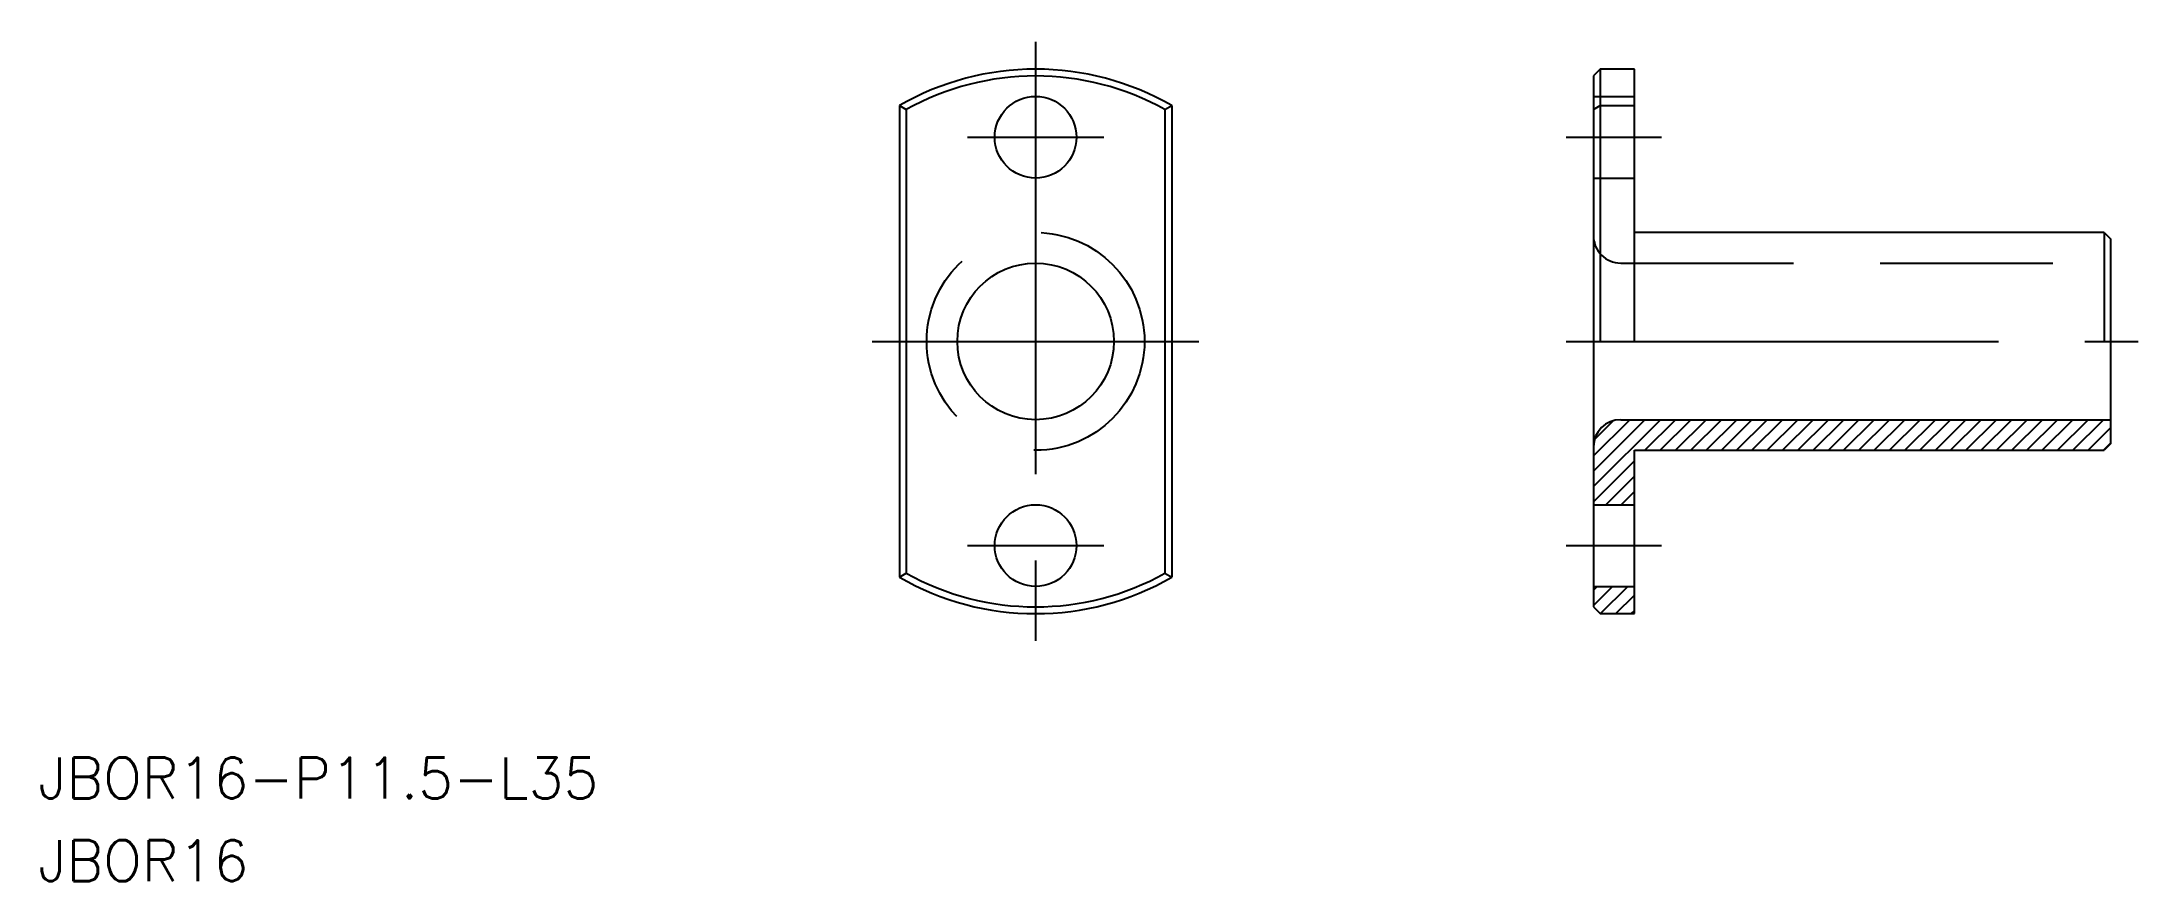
# Model space of a CAD drawing. Extents: x -73 to 81, y -40 to 22.
import ezdxf

# ---------------------------------------------------------------- set-up
doc = ezdxf.new("R2010")
doc.units = 0
doc.linetypes.add('CENTER', pattern=[50.8, 31.75, -6.35, 6.35, -6.35])
doc.linetypes.add('DASHED', pattern=[19.05, 12.7, -6.35])
doc.layers.get('0').update_dxf_attribs({"linetype": 'CONTINUOUS'})
doc.layers.add('CENTER', color=1, linetype='CENTER')
doc.styles.get("Standard").update_dxf_attribs({"font": 'txt.shx', "height": 3, "bigfont": 'bigfont.shx'})

msp = doc.modelspace()

# ---------------------------------------------------------------- linework, layer by layer
at = {"color": 7, "linetype": 'CONTINUOUS'}
for p, q in [((41.48, 20), (40.98, 19.5)), ((40.98, 19.5), (40.98, -19.5)), ((41.48, 20), (41.48, 0)), ((43.98, 20), (41.48, 20)), ((43.98, 0), (43.98, 20)), ((-10, 17.32), (-10, -17.32)), ((-10, 17.32), (-9.5, 17.03)), ((-9.5, 17.03), (-9.5, -17.03)), ((9.5, 17.03), (10, 17.32)), ((9.5, 17.03), (9.5, -17.03)), ((10, 17.32), (10, -17.32)), ((40.98, 17.03), (41.48, 17.32)), ((41.48, 17.32), (43.98, 17.32)), ((78.48, 8), (43.98, 8)), ((78.48, 8), (78.48, 0)), ((78.48, 8), (78.98, 7.5)), ((78.98, -7.5), (78.98, 7.5)), ((42.98, -5.75), (78.98, -5.75)), ((78.98, -7.5), (78.48, -8)), ((43.98, -8), (78.48, -8)), ((43.98, -20), (43.98, -8)), ((40.98, -12), (43.98, -12)), ((-10, -17.32), (-9.5, -17.03)), ((9.5, -17.03), (10, -17.32)), ((40.98, -18), (43.98, -18)), ((40.98, -19.5), (41.48, -20)), ((41.48, -20), (43.98, -20))]:
    msp.add_line(p, q, dxfattribs=at)
at = {"color": 3, "linetype": 'DASHED'}
for p, q in [((40.98, 18), (43.98, 18)), ((40.98, 12), (43.98, 12)), ((42.98, 5.75), (78.98, 5.75))]:
    msp.add_line(p, q, dxfattribs=at)
at = {"color": 3, "linetype": 'CONTINUOUS'}
for p, q in [((40.98, -8.41), (43.64, -5.75)), ((40.98, -9.53), (44.76, -5.75)), ((40.98, -10.66), (45.89, -5.75)), ((41.05, -7.21), (42.45, -5.82)), ((44.76, -8), (47.01, -5.75)), ((45.88, -8), (48.13, -5.75)), ((47, -8), (49.25, -5.75)), ((48.13, -8), (50.38, -5.75)), ((49.25, -8), (51.5, -5.75)), ((50.37, -8), (52.62, -5.75)), ((51.49, -8), (53.74, -5.75)), ((52.62, -8), (54.87, -5.75)), ((53.74, -8), (55.99, -5.75)), ((54.86, -8), (57.11, -5.75)), ((55.98, -8), (58.23, -5.75)), ((57.11, -8), (59.36, -5.75)), ((58.23, -8), (60.48, -5.75)), ((59.35, -8), (61.6, -5.75)), ((60.47, -8), (62.72, -5.75)), ((61.6, -8), (63.85, -5.75)), ((62.72, -8), (64.97, -5.75)), ((63.84, -8), (66.09, -5.75)), ((64.96, -8), (67.21, -5.75)), ((66.09, -8), (68.34, -5.75)), ((67.21, -8), (69.46, -5.75)), ((68.33, -8), (70.58, -5.75)), ((69.45, -8), (71.7, -5.75)), ((70.58, -8), (72.83, -5.75)), ((71.7, -8), (73.95, -5.75)), ((72.82, -8), (75.07, -5.75)), ((73.94, -8), (76.19, -5.75)), ((75.07, -8), (77.32, -5.75)), ((76.19, -8), (78.44, -5.75)), ((77.31, -8), (78.98, -6.33)), ((78.43, -8), (78.98, -7.45)), ((40.98, -11.78), (43.98, -8.78)), ((41.88, -12), (43.98, -9.9)), ((43, -12), (43.98, -11.02)), ((40.98, -18.27), (41.25, -18)), ((40.98, -19.39), (42.37, -18)), ((41.49, -20), (43.49, -18)), ((42.62, -20), (43.98, -18.64)), ((43.74, -20), (43.98, -19.76))]:
    msp.add_line(p, q, dxfattribs=at)
at = {"color": 7, "linetype": 'CONTINUOUS'}
for centre, radius in [((0, 15), 3), ((0, 0), 5.75), ((0, -15), 3)]:
    msp.add_circle(centre, radius, dxfattribs=at)
at = {"color": 3, "linetype": 'DASHED'}
msp.add_circle((0, 0), 8, dxfattribs=at)
at = {"color": 7, "linetype": 'CONTINUOUS'}
for centre, radius, start, end in [((0, 0), 20, 60, 120), ((0, 0), 19.5, 60.8446, 119.1554), ((42.98, -7.75), 2, 90, 180), ((0, 0), 20, 240, 300), ((0, 0), 19.5, 240.8446, 299.1554)]:
    msp.add_arc(centre, radius, start, end, dxfattribs=at)
at = {"color": 3, "linetype": 'DASHED'}
msp.add_arc((42.98, 7.75), 2, 180, 270, dxfattribs=at)
at = {"layer": 'CENTER', "color": 1, "linetype": 'CENTER'}
for p, q in [((0, 22), (0, -22)), ((-5, 15), (5, 15)), ((38.98, 15), (45.98, 15)), ((-12, 0), (12, 0)), ((38.98, 0), (80.98, 0)), ((-5, -15), (5, -15)), ((38.98, -15), (45.98, -15))]:
    msp.add_line(p, q, dxfattribs=at)

# ---------------------------------------------------------------- texts
at = {"color": 7, "linetype": 'CONTINUOUS'}
for s, p in [('JBOR16-P11.5-L35', (-73.25, -33.57)), ('JBOR16', (-73.25, -39.64))]:
    msp.add_text(s, height=3, dxfattribs=at).set_placement(p)

doc.saveas('drawing.dxf')
